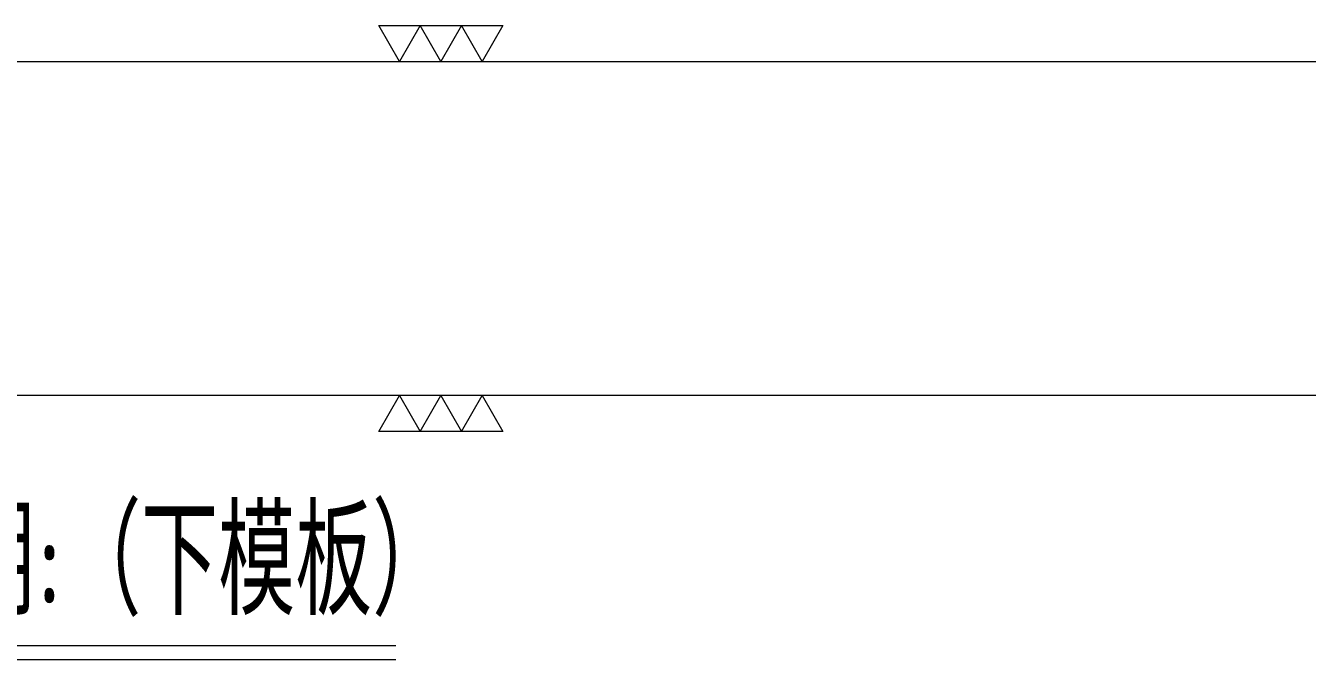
# Model space of a CAD drawing. Header units: millimetres. Extents: x 88508 to 142116, y -5268 to 20283.
# Drawn here: x 102758.4 to 102892.6, y 775.7 to 842.1 of the extents above; entities that cross this region are included whole.
import ezdxf

# ---------------------------------------------------------------- set-up
doc = ezdxf.new("R2010")
doc.units = ezdxf.units.MM
for name, color, linetype in [('DIE_P', 2, 'Continuous'), ('PRESS', 3, 'Continuous'), ('TEXT', 4, 'Continuous')]:
    doc.layers.add(name, color=color, linetype=linetype)
doc.styles.add('gbenor', font='gbenor.shx', dxfattribs={"bigfont": 'gbcbig.shx'})

msp = doc.modelspace()

# ---------------------------------------------------------------- linework, layer by layer
at = {"layer": 'DIE_P', "color": 4, "lineweight": 5}
for points in [[(102808.362, 842.096), (102806.197, 838.346), (102804.032, 842.096), (102801.867, 838.346), (102799.702, 842.096), (102797.537, 838.346), (102795.372, 842.096), (102808.362, 842.096)], [(102795.372, 799.596), (102797.537, 803.346), (102799.702, 799.596), (102801.867, 803.346), (102804.032, 799.596), (102806.197, 803.346), (102808.362, 799.596), (102795.372, 799.596)]]:
    msp.add_lwpolyline(points, close=True, dxfattribs=at)
at = {"layer": 'PRESS', "color": 2, "lineweight": 5}
msp.add_lwpolyline([(102653.867, 838.346), (102949.867, 838.346), (102949.867, 803.346), (102653.867, 803.346)], close=True, dxfattribs=at)
at = {"layer": 'TEXT', "color": 3, "lineweight": 5}
for p, q in [((102727.062, 777.169), (102797.133, 777.169)), ((102727.062, 775.717), (102797.133, 775.717))]:
    msp.add_line(p, q, dxfattribs=at)

# ---------------------------------------------------------------- texts
at = {"layer": 'TEXT', "color": 4, "lineweight": 5, "style": 'gbenor'}
msp.add_text('加工说明:（下模板）', height=11.1974, dxfattribs=at).set_placement((102727.062, 780.362))

doc.saveas('drawing.dxf')
